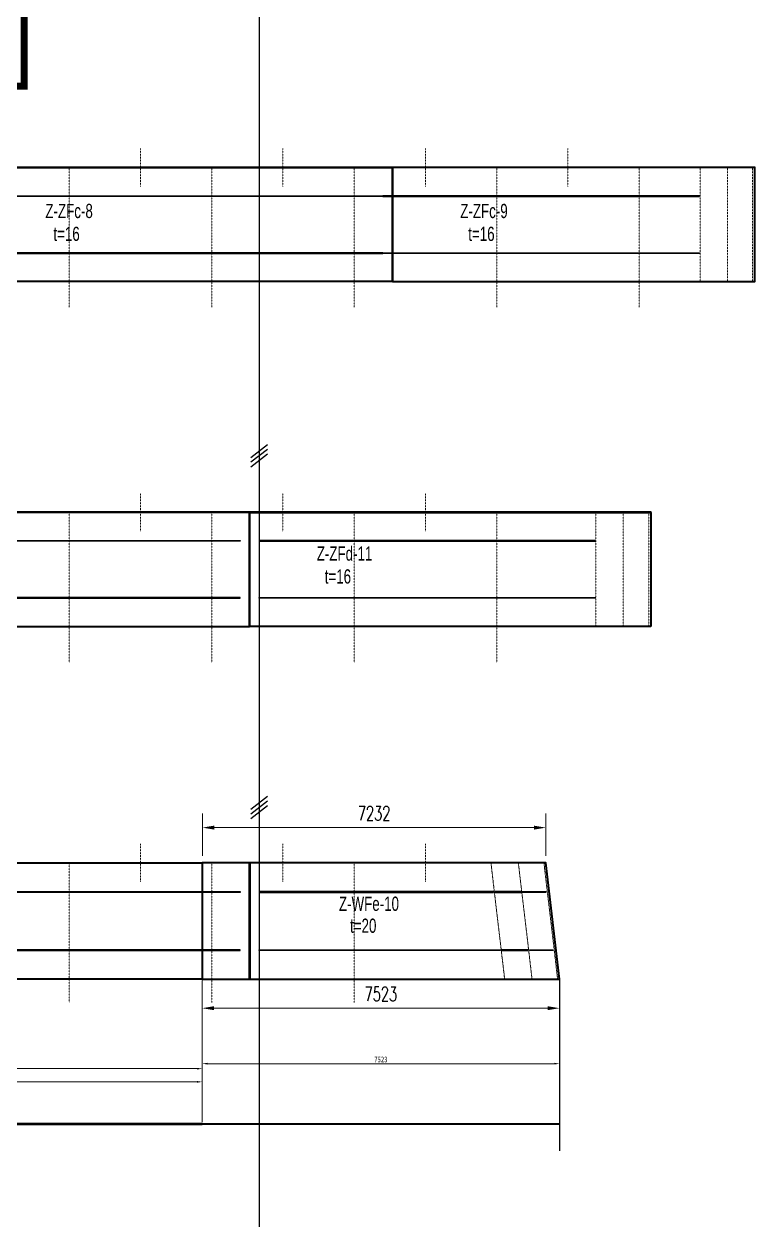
# Model space of a CAD drawing. Extents: x -158665 to 747974, y -1078007 to -307893.
# Drawn here: x 221433 to 236820, y -547680 to -522337 of the extents above; entities that cross this region are included whole.
import ezdxf

# ---------------------------------------------------------------- set-up
doc = ezdxf.new("R2010")
doc.units = 0
doc.header["$LTSCALE"] = 0.02
doc.header["$MEASUREMENT"] = 0
doc.header["$PDMODE"] = 35
doc.header["$PDSIZE"] = 150
doc.linetypes.add('CENTER', pattern=[2, 1.25, -0.25, 0.25, -0.25])
doc.layers.get('0').update_dxf_attribs({"linetype": 'CONTINUOUS'})
doc.layers.get('Defpoints').update_dxf_attribs({"linetype": 'CONTINUOUS'})
for name, color, linetype in [('1', 1, 'CONTINUOUS'), ('fuban', 1, 'CONTINUOUS'), ('二次预拼节段线', 7, 'CONTINUOUS'), ('腹板', 7, 'CONTINUOUS'), ('腹板划分线', 7, 'CONTINUOUS')]:
    doc.layers.add(name, color=color, linetype=linetype)
for name, color, linetype, lineweight in [('1图框轮廓', 7, 'CONTINUOUS', 35), ('2细线层', 41, 'CONTINUOUS', 15), ('3中心线层', 1, 'CENTER', 13)]:
    doc.layers.add(name, color=color, linetype=linetype, lineweight=lineweight)
doc.styles.add('BRG', font='fsdb_e.shx', dxfattribs={"width": 0.7, "bigfont": 'hztxt.shx'})
doc.styles.add('HC_GBDIM', font='romans', dxfattribs={"width": 0.667, "bigfont": 'gbcbig'})
doc.styles.add('仿宋', font='仿宋_GB2312_1.ttf', dxfattribs={"width": 0.7})
doc.dimstyles.new('HC_GBDIM-100', dxfattribs={"dimscale": 100, "dimtxt": 3, "dimasz": 2.5, "dimexe": 3, "dimexo": 1.5, "dimgap": 1.5, "dimtad": 1, "dimdec": 0, "dimzin": 0, "dimdsep": 46, "dimtxsty": 'HC_GBDIM', "dimcen": 2.5, "dimclrd": 130, "dimclre": 130, "dimclrt": 3, "dimadec": 0, "dimazin": 0, "dimtfac": 0.714286, "dimtdec": 0, "dimtmove": 0, "dimatfit": 3, "dimfxl": 1, "dimtzin": 0, "dimlwd": -1, "dimlwe": -1, "dimarcsym": 0})
doc.dimstyles.new('标准标注样式-45', dxfattribs={"dimscale": 45, "dimtxt": 2.7, "dimasz": 2.5, "dimexe": 1.25, "dimexo": 0.625, "dimtad": 1, "dimdec": 0, "dimdsep": 46, "dimtxsty": '仿宋', "dimcen": 2.5, "dimclrd": 3, "dimclre": 3, "dimclrt": 4, "dimazin": 0, "dimtfac": 1, "dimtdec": 0, "dimtmove": 0, "dimatfit": 3, "dimfxl": 1.25, "dimlwd": 13, "dimlwe": 13, "dimarcsym": 0})

# ---------------------------------------------------------------- blocks, each defined once
blk = doc.blocks.new('*D104')
at = {"layer": '2细线层', "color": 130}
for p, q in [((225186, -539860), (225186, -538967)), ((232418, -539860), (232418, -538967)), ((232168, -539267), (225436, -539267))]:
    blk.add_line(p, q, dxfattribs=at)
for points in [[(225436, -539225), (225436, -539308), (225186, -539267)], [(232168, -539225), (232168, -539308), (232418, -539267)]]:
    blk.add_solid(points, dxfattribs=at)
at = {"layer": 'Defpoints', "color": 0}
for p in [(225186, -539267), (225186, -540010), (232418, -540010)]:
    blk.add_point(p, dxfattribs=at)
at = {"layer": '2细线层', "color": 3, "insert": (228802, -538967), "char_height": 300, "attachment_point": 5, "style": 'HC_GBDIM'}
blk.add_mtext('7232', dxfattribs=at)
blk = doc.blocks.new('*D111')
at = {"layer": '2细线层', "color": 130}
for p, q in [((225183, -542608), (225183, -543371)), ((232706, -542608), (232706, -543371)), ((232456, -543071), (225433, -543071))]:
    blk.add_line(p, q, dxfattribs=at)
for points in [[(225433, -543029), (225433, -543113), (225183, -543071)], [(232456, -543029), (232456, -543113), (232706, -543071)]]:
    blk.add_solid(points, dxfattribs=at)
at = {"layer": 'Defpoints', "color": 0}
for p in [(225183, -542458), (232706, -542458), (225183, -543071)]:
    blk.add_point(p, dxfattribs=at)
at = {"layer": '2细线层', "color": 3, "insert": (228945, -542771), "char_height": 300, "attachment_point": 5, "style": 'HC_GBDIM'}
blk.add_mtext('7523', dxfattribs=at)
blk = doc.blocks.new('*D67')
at = {"color": 3, "lineweight": 13, "ltscale": 3}
for p, q in [((212436, -542486), (212436, -544402)), ((225183, -542486), (225183, -544402))]:
    blk.add_line(p, q, dxfattribs=at)
at = {"color": 3, "linetype": 'ByBlock', "lineweight": 13, "ltscale": 3}
blk.add_line((225071, -544345), (212549, -544345), dxfattribs=at)
at = {"color": 3, "ltscale": 3}
for points in [[(212549, -544327), (212549, -544364), (212436, -544345)], [(225071, -544327), (225071, -544364), (225183, -544345)]]:
    blk.add_solid(points, dxfattribs=at)
at = {"layer": 'Defpoints', "color": 0, "ltscale": 3}
for p in [(212436, -542458), (225183, -542458), (212436, -544345)]:
    blk.add_point(p, dxfattribs=at)
at = {"color": 4, "ltscale": 3, "insert": (218810, -544257), "char_height": 121.5, "attachment_point": 5, "style": '仿宋'}
blk.add_mtext('12747', dxfattribs=at)
blk = doc.blocks.new('*D68')
at = {"color": 3, "lineweight": 13, "ltscale": 3}
for p, q in [((212433, -545475), (212433, -544566)), ((225183, -545475), (225183, -544566))]:
    blk.add_line(p, q, dxfattribs=at)
at = {"color": 3, "linetype": 'ByBlock', "lineweight": 13, "ltscale": 3}
blk.add_line((225071, -544623), (212546, -544623), dxfattribs=at)
at = {"color": 3, "ltscale": 3}
for points in [[(212546, -544604), (212546, -544641), (212433, -544623)], [(225071, -544604), (225071, -544641), (225183, -544623)]]:
    blk.add_solid(points, dxfattribs=at)
at = {"layer": 'Defpoints', "color": 0, "ltscale": 3}
for p in [(212433, -544623), (212433, -545503), (225183, -545503)]:
    blk.add_point(p, dxfattribs=at)
at = {"color": 4, "ltscale": 3, "insert": (218808, -544534), "char_height": 121.5, "attachment_point": 5, "style": '仿宋'}
blk.add_mtext('12750', dxfattribs=at)
blk = doc.blocks.new('*D69')
at = {"color": 3, "lineweight": 13, "ltscale": 3}
for p, q in [((225183, -545475), (225183, -544183)), ((232706, -545475), (232706, -544183))]:
    blk.add_line(p, q, dxfattribs=at)
at = {"color": 3, "linetype": 'ByBlock', "lineweight": 13, "ltscale": 3}
blk.add_line((225296, -544240), (232594, -544240), dxfattribs=at)
at = {"color": 3, "ltscale": 3}
for points in [[(225296, -544221), (225296, -544258), (225183, -544240)], [(232594, -544221), (232594, -544258), (232706, -544240)]]:
    blk.add_solid(points, dxfattribs=at)
at = {"layer": 'Defpoints', "color": 0, "ltscale": 3}
for p in [(232706, -544240), (225183, -545503), (232706, -545503)]:
    blk.add_point(p, dxfattribs=at)
at = {"color": 4, "ltscale": 3, "insert": (228945, -544151), "char_height": 121.5, "attachment_point": 5, "style": '仿宋'}
blk.add_mtext('7523', dxfattribs=at)

msp = doc.modelspace()

# ---------------------------------------------------------------- linework, layer by layer
at = {"color": 7, "ltscale": 3}
msp.add_line((232706.3, -542457.6), (232706.3, -546078.8), dxfattribs=at)
at = {"layer": '1', "color": 4}
for points in [[(228983.2, -525969.2), (215633.2, -525969.2), (215633.2, -525953.2), (228983.2, -525953.2)], [(228983.2, -525969.2), (235650, -525969.2), (235650, -525953.2), (228983.2, -525953.2)], [(228983.2, -527153.2), (215633.2, -527153.2), (215633.2, -527169.2), (228983.2, -527169.2)], [(228983.2, -527153.2), (235650, -527153.2), (235650, -527169.2), (228983.2, -527169.2)], [(225983.2, -533233.7), (212633.2, -533233.7), (212633.2, -533217.7), (225983.2, -533217.7)], [(226383.2, -533233.7), (233455.5, -533233.7), (233455.5, -533217.7), (226383.2, -533217.7)], [(225983.2, -534417.7), (212633.2, -534417.7), (212633.2, -534433.7), (225983.2, -534433.7)], [(226383.2, -534417.7), (233455.5, -534417.7), (233455.5, -534433.7), (226383.2, -534433.7)]]:
    msp.add_lwpolyline(points, close=True, dxfattribs=at)
for points in [[(212633.2, -540614.5), (225983.1, -540614.5), (225983.1, -540630.5), (212633.2, -540630.5), (212633.2, -540614.5)], [(231318.4, -540614.5), (226383.1, -540614.5), (226383.1, -540630.5), (231318.4, -540630.5), (231318.4, -540614.5)], [(212633.2, -541856.3), (225983.1, -541856.3), (225983.1, -541840.3), (212633.2, -541840.3), (212633.2, -541856.3)], [(231462.7, -541856.3), (226383.1, -541856.3), (226383.1, -541840.3), (231462.7, -541840.3), (231462.7, -541856.3)]]:
    msp.add_lwpolyline(points, dxfattribs=at)
at = {"layer": '1', "color": 1}
for points in [[(231350.2, -540630.5), (231895.7, -540630.5), (231895.7, -540614.5), (231350.2, -540614.5), (231350.2, -540630.5)], [(232421, -540630.5), (231927.6, -540630.5), (231927.6, -540614.5), (232421, -540614.5), (232421, -540630.5)], [(231494.6, -541856.3), (232040, -541856.3), (232040, -541840.3), (231494.6, -541840.3), (231494.6, -541856.3)], [(232565.3, -541856.3), (232071.9, -541856.3), (232071.9, -541840.3), (232565.3, -541840.3), (232565.3, -541856.3)]]:
    msp.add_lwpolyline(points, dxfattribs=at)
at = {"layer": '1图框轮廓', "color": 3}
for points in [[(215436.2, -525361.3), (229180.2, -525361.3), (229180.2, -527761.3), (215436.2, -527761.3)], [(229186.2, -527761.3), (236819.6, -527761.3), (236819.6, -525361.3), (229186.2, -525361.3)], [(226180.2, -532625.8), (212436.2, -532625.8), (212436.2, -535025.8), (226180.2, -535025.8)], [(234625.8, -535025.8), (226186.2, -535025.8), (226186.2, -532625.8), (234625.8, -532625.8)]]:
    msp.add_lwpolyline(points, close=True, dxfattribs=at)
at = {"layer": '1图框轮廓', "color": 1}
msp.add_lwpolyline([(212436.2, -540009.6), (225183.2, -540009.6), (225183.2, -542457.6), (212436.2, -542457.6)], close=True, dxfattribs=at)
at = {"layer": '1图框轮廓', "color": 183}
for points in [[(226180.1, -540009.6), (225183.2, -540009.6), (225183.2, -542457.6), (226180.1, -542457.6)], [(226186.1, -542457.6), (232706.3, -542457.6), (232418, -540009.6), (226186.1, -540009.6)]]:
    msp.add_lwpolyline(points, close=True, dxfattribs=at)
at = {"layer": '3中心线层', "color": 181, "linetype": 'CENTER'}
for points in [[(223882.8, -524961.3), (223882.8, -525761.3)], [(226882.8, -524961.3), (226882.8, -525761.3)], [(229882.8, -524961.3), (229882.8, -525761.3)], [(232882.8, -524961.3), (232882.8, -525761.3)], [(222382.8, -525361.3), (222382.8, -528300.5)], [(225382.8, -525361.3), (225382.8, -528300.5)], [(228382.8, -525361.3), (228382.8, -528300.5)], [(231382.8, -525361.3), (231382.8, -528300.5)], [(234382.8, -525361.3), (234382.8, -528300.5)], [(223882.8, -532225.8), (223882.8, -533025.8)], [(226882.8, -532225.8), (226882.8, -533025.8)], [(229882.8, -532225.8), (229882.8, -533025.8)], [(222382.8, -532625.8), (222382.8, -535788)], [(225382.8, -532625.8), (225382.8, -535788)], [(228382.8, -532625.8), (228382.8, -535788)], [(231382.8, -532625.8), (231382.8, -535788)], [(223882.6, -539609.6), (223882.6, -540409.6)], [(226882.6, -539609.6), (226882.6, -540409.6)], [(229882.6, -539609.6), (229882.6, -540409.6)], [(222382.6, -540009.5), (222382.6, -542948.8)], [(225382.6, -540009.6), (225382.6, -542948.9)], [(228382.6, -540009.6), (228382.6, -542948.9)]]:
    msp.add_lwpolyline(points, dxfattribs=at)
at = {"layer": '3中心线层', "color": 7, "linetype": 'CENTER'}
for points in [[(235665, -525361.3), (235665, -527761.3)], [(236242.4, -525361.3), (236242.4, -527761.3)], [(236769.6, -525361.3), (236769.6, -527761.3)], [(233470.5, -532625.8), (233470.5, -535025.8)], [(234047.8, -532625.8), (234047.8, -535025.8)], [(234585.2, -532625.8), (234585.2, -535025.8)], [(231262.1, -540009.6), (231550.9, -542462.3)], [(231839.5, -540009.6), (232128.3, -542462.3)], [(232377.7, -540009.6), (232666.6, -542462.3)]]:
    msp.add_lwpolyline(points, dxfattribs=at)
at = {"layer": '二次预拼节段线', "color": 2, "ltscale": 3}
msp.add_lwpolyline([(226383.1, -504003.7), (226383.1, -532165), (226383.1, -547679.7)], dxfattribs=at)
at = {"layer": '二次预拼节段线', "color": 7, "ltscale": 3}
for points in [[(226561.3, -531201.9), (226204.8, -531475)], [(226561.3, -531296.9), (226204.8, -531570)], [(226561.3, -531395.8), (226204.8, -531669)], [(226561.3, -538613.5), (226204.8, -538886.7)], [(226561.3, -538708.5), (226204.8, -538981.7)], [(226561.3, -538807.5), (226204.8, -539080.6)]]:
    msp.add_lwpolyline(points, dxfattribs=at)
at = {"layer": '腹板', "color": 3}
for points in [[(236819.6, -525361.3), (215433.2, -525361.3), (215433.2, -525345.3), (236819.6, -525345.3)], [(234625.8, -532625.8), (212433.2, -532625.8), (212433.2, -532609.8), (234625.8, -532609.8)]]:
    msp.add_lwpolyline(points, close=True, dxfattribs=at)
at = {"layer": '腹板', "color": 1}
msp.add_lwpolyline([(225183.2, -545502.7), (212433.2, -545502.7), (212433.2, -545520.7), (225183.2, -545520.7)], close=True, dxfattribs=at)
at = {"layer": '腹板', "color": 183}
msp.add_lwpolyline([(225183.2, -545502.7), (232706.3, -545502.7), (232706.3, -545522.7), (225183.2, -545522.7)], close=True, dxfattribs=at)
at = {"layer": '腹板划分线', "color": 4, "const_width": 150}
msp.add_lwpolyline([(212433.2, -546342.3), (212433.2, -530838.9), (215433.2, -530838.9), (215433.2, -523643.5), (221433.2, -523643.5), (221433.2, -509145.8)], dxfattribs=at)

# ---------------------------------------------------------------- texts
at = {"layer": 'fuban', "color": 3, "style": 'BRG', "width": 0.7}
for s, p in [('Z-ZFc-8', (221882.1, -526424.5)), ('Z-ZFc-9', (230616.8, -526424.5)), ('t=16', (222050.1, -526906.5)), ('t=16', (230784.8, -526906.5)), ('Z-ZFd-11', (227594.7, -533642.4)), ('t=16', (227762.7, -534124.4))]:
    msp.add_text(s, height=300, dxfattribs=at).set_placement(p)
at = {"layer": 'fuban', "color": 183, "style": 'BRG', "width": 0.7}
for s, p in [('Z-WFe-10', (228062.5, -541019.9)), ('t=20', (228296.2, -541483.1))]:
    msp.add_text(s, height=300, dxfattribs=at).set_placement(p)

# ---------------------------------------------------------------- dimensions: what is measured, and where the dimension line sits
at = {"color": 7, "ltscale": 3}
for base, p1, p2, picture, middle in [((212436.2, -544345.4), (225183.2, -542457.6), (212436.2, -542457.6), '*D67', (218809.7, -544256.5)), ((232706.3, -544239.6), (225183.2, -545502.7), (232706.3, -545502.7), '*D69', (228944.7, -544150.8)), ((212433.2, -544622.5), (225183.2, -545502.7), (212433.2, -545502.7), '*D68', (218808.2, -544533.6))]:
    dim = msp.add_linear_dim(base=base, p1=p1, p2=p2, dimstyle='标准标注样式-45', dxfattribs=at)
    dim.commit()
    dim.dimension.update_dxf_attribs({"geometry": picture, "text_midpoint": middle})
at = {"layer": '2细线层', "color": 1}
for base, p1, p2, picture, middle in [((225186.2, -539266.7), (232418, -540009.6), (225186.2, -540009.6), '*D104', (228802.1, -538966.7)), ((225183.2, -543071.1), (232706.3, -542457.6), (225183.2, -542457.6), '*D111', (228944.7, -542771.1))]:
    dim = msp.add_linear_dim(base=base, p1=p1, p2=p2, dimstyle='HC_GBDIM-100', override={"dimzin": 8}, dxfattribs=at)
    dim.commit()
    dim.dimension.update_dxf_attribs({"geometry": picture, "text_midpoint": middle})

doc.saveas('drawing.dxf')
